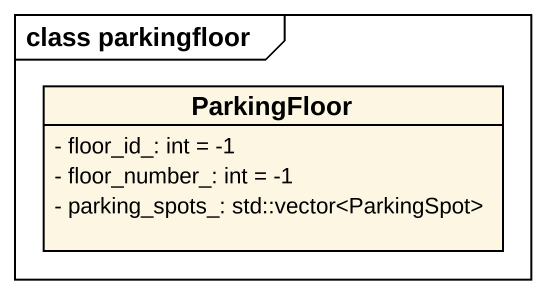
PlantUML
@startuml
mainframe class parkingfloor
hide circle
hide empty members
skinparam classAttributeIconSize 0
class ParkingFloor {
  - floor_id_: int = -1
  - floor_number_: int = -1
  - parking_spots_: std::vector<ParkingSpot>
}
@enduml
